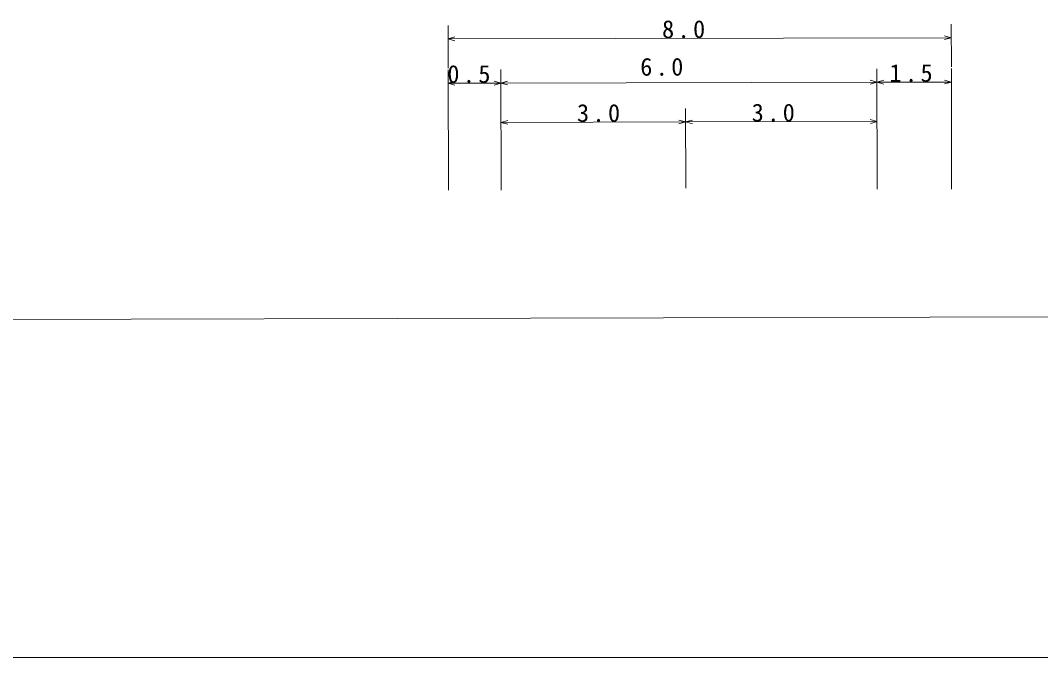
# Model space of a CAD drawing. Units: millimetres, scale not verified. Extents: x 40000 to 680000, y 20000 to 380000.
# Drawn here: x 276272 to 351915, y 205000 to 252217 of the extents above; entities that cross this region are included whole.
import ezdxf

# ---------------------------------------------------------------- set-up
doc = ezdxf.new("R2010")
doc.units = ezdxf.units.MM
doc.header["$LTSCALE"] = 1000
doc.layers.add('S-BGD', color=7, linetype='Continuous', lineweight=13)
doc.layers.add('S-BGD-HTXT', color=7, linetype='Continuous', lineweight=13)
doc.styles.add('ＭＳ ゴシック', font='')
doc.styles.get('ＭＳ ゴシック').set_extended_font_data('MS Gothic')

msp = doc.modelspace()

# ---------------------------------------------------------------- linework, layer by layer
at = {"layer": 'S-BGD'}
for p, q in [((345290, 251936), (345297, 248767)), ((307988, 248681), (307980, 251850)), ((307983, 250850), (308482, 250994)), ((307983, 250850), (345292, 250936)), ((308483, 250707), (307983, 250850)), ((344792, 251078), (345292, 250936)), ((345292, 250936), (344793, 250792)), ((308008, 239632), (307988, 248565)), ((311892, 248574), (311913, 239641)), ((339782, 248638), (339802, 239705)), ((345298, 248651), (345318, 239718)), ((307990, 247565), (308490, 247709)), ((307990, 247565), (311895, 247574)), ((308490, 247423), (307990, 247565)), ((311394, 247717), (311895, 247574)), ((311895, 247574), (311395, 247430)), ((311895, 247574), (312394, 247718)), ((311895, 247574), (339784, 247638)), ((312395, 247432), (311895, 247574)), ((339284, 247781), (339784, 247638)), ((339784, 247638), (339284, 247495)), ((339784, 247638), (340284, 247782)), ((339784, 247638), (345300, 247651)), ((340284, 247496), (339784, 247638)), ((344800, 247794), (345300, 247651)), ((345300, 247651), (344800, 247507)), ((325596, 245693), (325609, 239797)), ((311901, 244661), (312401, 244805)), ((311901, 244661), (325598, 244693)), ((312402, 244519), (311901, 244661)), ((325098, 244835), (325598, 244693)), ((325598, 244693), (325098, 244549)), ((325598, 244693), (326098, 244836)), ((325598, 244693), (339791, 244725)), ((326098, 244550), (325598, 244693)), ((339290, 244868), (339791, 244725)), ((339791, 244725), (339291, 244582)), ((76964, 229603), (565106, 230725))]:
    msp.add_line(p, q, dxfattribs=at)
at = {"layer": 'S-BGD-HTXT'}
msp.add_line((40000, 205000), (579000, 205000), dxfattribs=at)

# ---------------------------------------------------------------- texts
at = {"layer": 'S-BGD', "char_height": 1320, "attachment_point": 7, "rotation": 0.1, "style": 'ＭＳ ゴシック'}
for s, insert in [('\\T1.28;8.0', (323849, 250886)), ('\\T1.28;0.5', (307928, 247565)), ('\\T1.28;6.0', (322231, 248098)), ('\\T1.28;1.5', (340714, 247640)), ('\\T1.28;3.0', (317541, 244674)), ('\\T1.28;3.0', (330494, 244704))]:
    msp.add_mtext(s, dxfattribs=dict(at, insert=insert))

doc.saveas('drawing.dxf')
